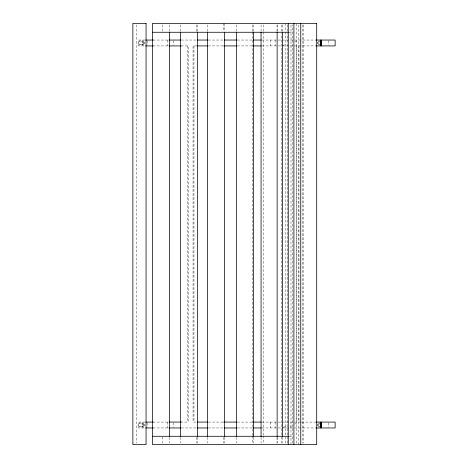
<?xml version="1.0" encoding="UTF-8"?>
<svg xmlns="http://www.w3.org/2000/svg" width="468" height="468" viewBox="0 0 468 468"><rect width="100%" height="100%" fill="white"/><g stroke="black" fill="none" stroke-linecap="round" stroke-linejoin="round"><path stroke-width="0.35" stroke-dasharray="2.34 1.75" d="M281.601 443.155L281.601 33.532M285.398 443.155L285.398 32.081M287.188 443.155L287.194 33.532M290.991 444.6L290.991 23.4M292.833 443.155L292.833 24.845M296.63 443.155L296.63 23.4M298.479 444.6L298.479 24.845M142.173 426.98L145.32 425.02L142.173 423.06L138.938 423.06L138.938 426.98L142.173 426.98L142.173 423.06M142.161 44.928L145.32 42.98L142.161 41.032L138.949 41.032L138.949 44.928L142.161 44.928L142.161 41.032M317.409 42.377L319.235 41.471M317.415 424.453L319.252 423.593M317.48 42.453L319.416 41.658M317.474 424.523L319.398 423.774M138.938 426.98L145.32 425.02L138.938 423.06M138.949 44.928L145.32 42.98L138.949 41.032M282.403 45.478L285.404 44.624M294.822 41.95L296.636 41.436M282.818 427.401L285.404 426.664M290.991 425.079L290.839 427.957M294.641 424.043L296.636 423.476M289.008 32.269L293.389 32.269M145.022 40.043L138.13 40.043L138.13 45.917L145.022 45.917M153.024 40.043L168.287 40.043M181.327 40.043L196.671 40.043M208.248 40.043L223.569 40.043M237.352 40.043L252.65 40.043M261.858 40.043L316.222 40.043M153.024 45.917L168.287 45.917M181.069 45.917L188.159 45.917L188.159 422.083L181.069 422.083M196.864 45.917L193.044 45.917L193.044 422.083L196.864 422.083M208.307 45.917L222.955 45.917M237.375 45.917L252.667 45.917M261.858 45.917L316.163 45.917M145.022 422.083L138.13 422.083L138.13 427.957L145.022 427.957M153.024 422.083L168.287 422.083M208.307 422.083L222.955 422.083M237.375 422.083L252.667 422.083M261.858 422.083L301.398 422.083M301.55 422.083L316.163 422.083M153.024 427.957L168.287 427.957M181.327 427.957L196.671 427.957M208.248 427.957L223.569 427.957M237.352 427.957L252.65 427.957M261.858 427.957L316.222 427.957M288.943 436.281L293.325 436.281M317.474 425.517L319.398 426.266M317.48 43.506L319.416 44.302M317.415 425.587L319.252 426.442M317.409 43.582L319.235 44.489M285.24 426.711L285.252 427.957M328.618 40.693L328.618 45.267M328.618 422.733L328.618 427.307M303.603 24.862L303.603 443.137M302.275 24.862L302.275 443.137M298.958 45.917L298.958 422.083M296.384 45.917L296.384 422.083M287.188 24.845L287.194 32.807M285.398 23.4L285.398 31.362M282.613 24.862L282.613 31.444M282.613 437.287L282.613 443.137M281.601 24.845L281.601 32.807M277.138 24.862L277.138 31.444M277.138 437.287L277.138 443.137M277.027 24.862L277.027 31.444M277.027 437.287L277.027 443.137M275.102 40.043L275.102 45.917M275.102 422.083L275.102 427.957M270.293 40.043L270.293 45.917M270.293 422.083L270.293 427.957M263.823 24.862L263.823 31.444M263.823 32.175L263.823 435.094M263.823 435.825L263.823 443.137M261.062 24.862L261.062 31.444M261.062 437.287L261.062 443.137M253.428 24.862L253.428 31.444M253.428 437.287L253.428 443.137M252.691 24.862L252.691 31.444M252.691 32.175L252.691 435.094M252.691 435.825L252.691 443.137M236.439 24.862L236.439 31.444M236.439 437.287L236.439 443.137M224.4 23.4L224.4 31.444M224.4 437.287L224.4 443.137M223.663 23.4L223.663 31.444M223.663 437.287L223.663 443.137M207.412 24.862L207.412 31.444M207.412 437.287L207.412 443.137M197.467 24.862L197.467 31.444M197.467 437.287L197.467 443.137M196.73 24.862L196.73 31.444M196.73 437.287L196.73 443.137M193.968 45.917L193.968 422.083M187.241 45.917L187.241 422.083M180.472 24.862L180.472 31.444M180.472 437.287L180.472 443.137M173.324 40.693L173.324 45.267M173.324 422.733L173.324 427.307M169.352 24.862L169.352 31.444M169.352 437.287L169.352 443.137M167.515 40.043L167.515 45.917M167.515 422.083L167.515 427.957M162.32 24.763L162.32 31.584M162.32 436.972L162.32 443.214M147.221 40.693L147.221 45.267M147.221 422.733L147.221 427.307M142.98 40.043L142.98 45.917M142.98 422.083L142.98 427.957M136.744 24.862L136.744 443.137"/><path stroke-width="0.7" d="M320.059 41.395L321.352 40.868L321.352 45.092L320.457 45.092L320.457 40.868L321.352 40.868M320.042 423.522L321.329 423.025L321.329 427.015L320.481 427.015L320.481 423.025L321.329 423.025M152.439 32.269L288.276 32.269M145.7 40.043L153.024 40.043M169.006 40.043L180.677 40.043M197.332 40.043L207.576 40.043M224.254 40.043L236.656 40.043M253.358 40.043L261.214 40.043M316.292 40.043L335.129 40.043L335.129 45.917L316.292 45.917M145.7 45.917L153.024 45.917M169.006 45.917L181.069 45.917M197.408 45.917L207.733 45.917M223.681 45.917L236.72 45.917M253.363 45.917L261.214 45.917M145.7 422.083L153.024 422.083M169.006 422.083L181.069 422.083M197.408 422.083L207.733 422.083M223.681 422.083L236.72 422.083M253.363 422.083L261.214 422.083M316.292 422.083L335.129 422.083L335.129 427.957L316.292 427.957M145.7 427.957L153.024 427.957M169.006 427.957L180.677 427.957M197.332 427.957L207.576 427.957M224.254 427.957L236.656 427.957M253.358 427.957L261.214 427.957M152.439 436.281L288.218 436.281M320.042 426.512L321.329 427.015M320.059 44.565L321.352 45.092M321.528 40.043L321.528 45.917M321.528 422.083L321.528 427.957M320.282 40.043L320.282 45.917M320.282 422.083L320.282 427.957M300.754 23.4L300.754 444.6M293.904 23.4L293.904 444.6M288.259 23.4L288.259 444.6M282.613 32.175L282.613 436.556M277.138 32.175L277.138 436.556M261.062 32.175L261.062 436.556M253.428 32.175L253.428 436.556M236.439 32.175L236.439 436.556M224.4 32.175L224.4 436.556M207.412 32.175L207.412 436.556M197.467 32.175L197.467 436.556M180.472 32.175L180.472 436.556M169.352 32.175L169.352 436.556M146.051 23.4L132.871 23.4L132.871 444.6L146.051 444.6L146.051 23.4M316.707 23.4L152.439 23.4L152.439 444.6L316.707 444.6L316.707 23.4"/></g></svg>
